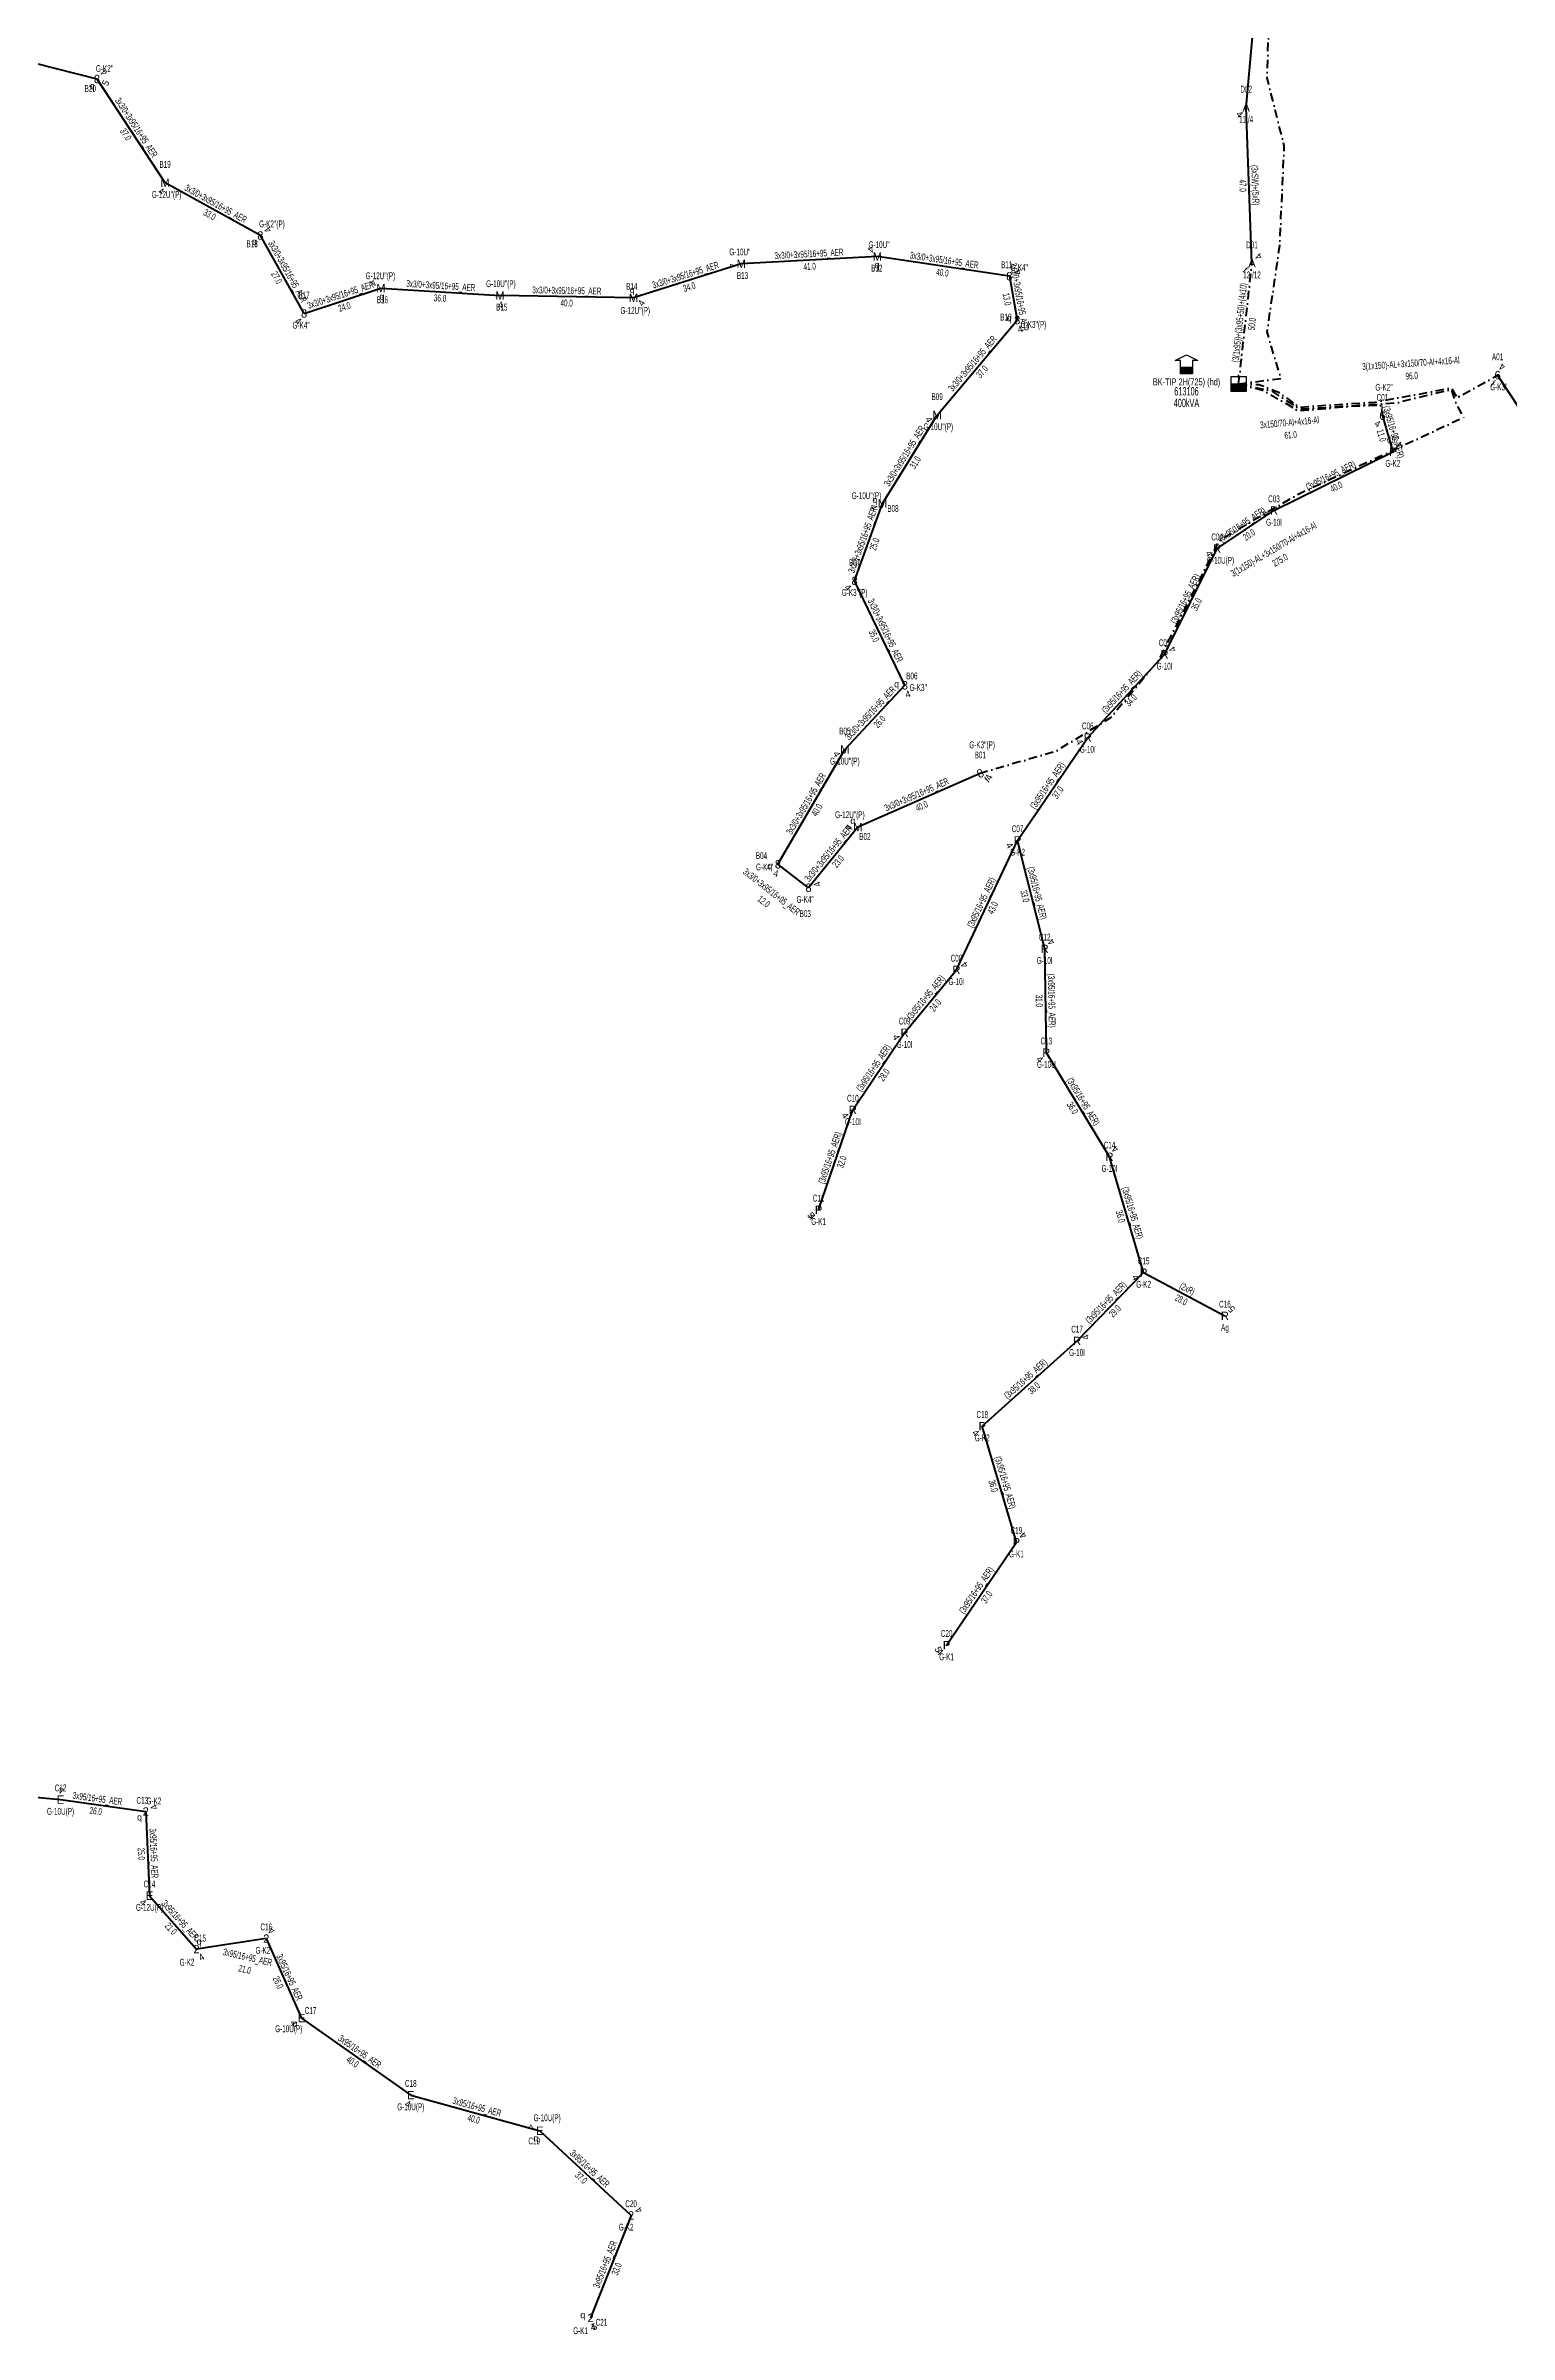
# Model space of a CAD drawing. Header units: millimetres. Extents: x 431745 to 436691, y 4033035 to 4040054.
# Drawn here: x 433399 to 433836, y 4034062 to 4034746 of the extents above; entities that cross this region are included whole.
import ezdxf
from ezdxf.enums import TextEntityAlignment as Align

# ---------------------------------------------------------------- set-up
doc = ezdxf.new("R2010")
doc.units = ezdxf.units.MM
doc.linetypes.add('DASHDOT', pattern=[5, 2.5, -1.25, 0, -1.25])
doc.linetypes.add('DASHED2', pattern=[0])
for name, color, linetype, lineweight in [('DIREK_AG_MEVCUT', 120, 'Continuous', 25), ('DIREK_AG_YENI', 108, 'Continuous', 25), ('DIREK_OG_MEVCUT', 16, 'Continuous', 25), ('DIREK_OG_YENI', 10, 'Continuous', 25), ('HAT_AG_HAVAI_MEVCUT', 126, 'Continuous', 50), ('HAT_AG_HAVAI_YENI', 3, 'Continuous', 50), ('HAT_AG_YERALTI_YENI', 3, 'DASHDOT', 50), ('HAT_OG_HAVAI_MEVCUT', 48, 'Continuous', 70), ('HAT_OG_HAVAI_YENI', 1, 'Continuous', 70), ('HAT_OG_YERALTI_MEVCUT', 48, 'DASHDOT', 70), ('HAT_OG_YERALTI_YENI', 1, 'DASHDOT', 70), ('TRAFO_ILERDE', 5, 'DASHED2', 30), ('TRAFO_MEVCUT', 5, 'Continuous', 30)]:
    doc.layers.add(name, color=color, linetype=linetype, lineweight=lineweight)
doc.styles.add('Direk', font='B_CAD')
doc.styles.get("Standard").update_dxf_attribs({"font": 'Arial'})

# ---------------------------------------------------------------- blocks, each defined once
blk = doc.blocks.new('MEV_BINA_KARE_GUC')
at = {"layer": 'TRAFO_ILERDE'}
blk.add_hatch(color=256, dxfattribs=at).paths.add_polyline_path([(-2.25, 0), (-2.25, -2.25), (2.25, -2.25), (2.25, 0)])
blk.add_line((-2.25, 0), (2.25, 0), dxfattribs=at)
at = {"layer": 'TRAFO_MEVCUT', "linetype": 'Continuous'}
for p, q in [((-2.25, -2.25), (-2.25, 2.25)), ((-2.25, 2.25), (2.25, 2.25)), ((0, 1.8), (0, 2.7)), ((2.25, 2.25), (2.25, -2.25)), ((2.25, -2.25), (-2.25, -2.25))]:
    blk.add_line(p, q, dxfattribs=at)
blk = doc.blocks.new('MEV_BETKOSK_GUC')
at = {"layer": 'TRAFO_ILERDE'}
blk.add_hatch(color=256, dxfattribs=at).paths.add_polyline_path([(-1.8, 0), (-1.8, -2), (1.8, -2), (1.8, 0)])
blk.add_line((-1.8, 0), (1.8, 0), dxfattribs=at)
at = {"layer": 'TRAFO_MEVCUT', "linetype": 'Continuous'}
for p, q in [((-3.4, 2), (0, 3.6)), ((-1.8, 2), (-3.4, 2)), ((-1.8, -2), (-1.8, 2)), ((0, 3.6), (3.4, 2)), ((3.4, 2), (1.8, 2)), ((1.8, 2), (1.8, -2)), ((1.8, -2), (-1.8, -2))]:
    blk.add_line(p, q, dxfattribs=at)

msp = doc.modelspace()

# ---------------------------------------------------------------- linework, layer by layer
at = {"layer": 'HAT_AG_HAVAI_MEVCUT'}
for p, q in [((433798.464, 4034635.711), (433801.582418, 4034624.951484)), ((433766.039113, 4034607.34709), (433801.582418, 4034624.951484)), ((433749.043, 4034595.954), (433766.039113, 4034607.34709)), ((433733.314436, 4034564.295126), (433749.043, 4034595.954)), ((433710.360079, 4034539.42705), (433733.314436, 4034564.295126)), ((433689.356629, 4034508.659374), (433710.360079, 4034539.42705)), ((433671.08616, 4034469.930197), (433689.356629, 4034508.659374)), ((433697.463789, 4034476.248304), (433689.356629, 4034508.659374)), ((433697.96836, 4034445.166384), (433697.463789, 4034476.248304)), ((433655.578555, 4034451.121808), (433671.08616, 4034469.930197)), ((433640.112135, 4034428.03114), (433655.578555, 4034451.121808)), ((433716.857056, 4034414.036482), (433697.96836, 4034445.166384)), ((433629.865674, 4034398.1541), (433640.112135, 4034428.03114)), ((433727.060127, 4034379.374132), (433716.857056, 4034414.036482)), ((433707.14798, 4034358.96204), (433727.060127, 4034379.374132)), ((433727.060127, 4034379.374132), (433751.37315, 4034366.431457)), ((433678.817053, 4034333.429194), (433707.14798, 4034358.96204)), ((433689.004284, 4034298.73083), (433678.817053, 4034333.429194)), ((433668.146818, 4034267.936581), (433689.004284, 4034298.73083))]:
    msp.add_line(p, q, dxfattribs=at)
at = {"layer": 'HAT_AG_HAVAI_YENI'}
for p, q in [((433373.994, 4034224.541), (433403.179076, 4034221.732674)), ((433403.179076, 4034221.732674), (433428.666, 4034218.171)), ((433428.666, 4034218.171), (433429.790449, 4034192.992271)), ((433429.790449, 4034192.992271), (433443.826166, 4034176.985094)), ((433464.708631, 4034180.142884), (433443.826166, 4034176.985094)), ((433464.708631, 4034180.142884), (433475.268217, 4034156.37967)), ((433475.268217, 4034156.37967), (433507.921792, 4034133.331739)), ((433507.921792, 4034133.331739), (433546.525357, 4034122.674255)), ((433546.525357, 4034122.674255), (433573.79, 4034097.337)), ((433573.79, 4034097.337), (433561.681, 4034066.66))]:
    msp.add_line(p, q, dxfattribs=at)
at = {"layer": 'HAT_AG_YERALTI_YENI', "flags": 128}
msp.add_lwpolyline([(433755.461, 4034645.203), (433762.557916, 4034643.393464), (433769.722736, 4034639.314223), (433773.2267, 4034637.170007), (433788.798545, 4034638.533436), (433797.867968, 4034638.938109), (433798.464, 4034635.711)], dxfattribs=at)
at = {"layer": 'HAT_OG_HAVAI_MEVCUT'}
for p, q in [((433757.72, 4034727.88), (433761.86, 4034774.76)), ((433759.46, 4034681.33), (433757.72, 4034727.88))]:
    msp.add_line(p, q, dxfattribs=at)
at = {"layer": 'HAT_OG_HAVAI_YENI'}
for p, q in [((433414.111963, 4034736.42137), (433376.307125, 4034746.038441)), ((433434.451, 4034705.382), (433414.111963, 4034736.42137)), ((433462.949, 4034689.607), (433434.451, 4034705.382)), ((433476.002, 4034666.284), (433462.949, 4034689.607)), ((433606.736774, 4034681.145652), (433574.501, 4034670.929)), ((433647.435, 4034683.348), (433606.736774, 4034681.145652)), ((433686.901, 4034677.461), (433647.435, 4034683.348)), ((433476.002, 4034666.284), (433498.988, 4034673.855)), ((433498.988, 4034673.855), (433534.599, 4034671.658)), ((433686.901, 4034677.461), (433689.250284, 4034664.301373)), ((433574.501, 4034670.929), (433534.599, 4034671.658)), ((433665.321, 4034635.919), (433689.250284, 4034664.301373)), ((433849.468, 4034622.586), (433832.906, 4034647.836)), ((433648.952254, 4034609.485184), (433665.321, 4034635.919)), ((433640.641119, 4034586.318614), (433648.952254, 4034609.485184)), ((433655.656655, 4034555.062294), (433640.641119, 4034586.318614)), ((433637.722772, 4034535.878335), (433655.656655, 4034555.062294)), ((433617.723, 4034501.522), (433637.722772, 4034535.878335)), ((433678.214863, 4034528.727262), (433641.603, 4034512.62)), ((433641.603, 4034512.62), (433626.86, 4034494.51)), ((433626.86, 4034494.51), (433617.723, 4034501.522))]:
    msp.add_line(p, q, dxfattribs=at)
at = {"layer": 'HAT_OG_YERALTI_MEVCUT', "flags": 128}
msp.add_lwpolyline([(433755.461, 4034645.203), (433759.46, 4034681.33)], dxfattribs=at)
at = {"layer": 'HAT_OG_YERALTI_YENI', "flags": 128}
for points in [[(433755.461, 4034645.203), (433768.080745, 4034646.883495), (433763.968908, 4034660.760944), (433767.758279, 4034686.609556), (433768.435551, 4034701.491837), (433769.112823, 4034716.374118), (433763.971204, 4034736.775502), (433765.256153, 4034776.608921), (433765.250549, 4034795.082072), (433752.401059, 4034805.875644), (433745.719324, 4034811.01544), (433730.299936, 4034812.300389), (433696.248787, 4034805.618654), (433669.295918, 4034798.55346), (433645.395867, 4034799.452924), (433583.770982, 4034813.064944), (433574.668303, 4034816.650714), (433552.952665, 4034834.383011), (433517.359578, 4034866.121251), (433498.348139, 4034884.227891), (433475.263487, 4034890.132039), (433430.418767, 4034894.243876), (433418.871579, 4034897.446795), (433375.863201, 4034932.796951), (433378.264432, 4034936.54287), (433413.877273, 4034913.3493), (433413.353, 4034913.743)], [(433755.461, 4034645.203), (433764.996643, 4034643.264874), (433773.793601, 4034637.729709), (433789.659259, 4034638.705159), (433802.760241, 4034639.582457), (433818.996845, 4034643.618273), (433820.517495, 4034639.231784), (433822.746653, 4034635.14259), (433772.634401, 4034611.858558), (433749.531233, 4034598.258851), (433744.893251, 4034588.906855), (433731.450045, 4034562.462613), (433717.164248, 4034545.292975), (433700.817263, 4034535.33272), (433678.214863, 4034528.727262)], [(433755.461, 4034645.203), (433761.543216, 4034645.052713), (433767.168579, 4034642.868106), (433773.558553, 4034638.280432), (433796.278464, 4034639.809656), (433814.028394, 4034643.031951), (433818.998374, 4034644.06964), (433820.746059, 4034641.065805), (433832.906, 4034647.836)]]:
    msp.add_lwpolyline(points, dxfattribs=at)

# ---------------------------------------------------------------- block references
at = {"layer": 'TRAFO_MEVCUT'}
for name, p in [('MEV_BETKOSK_GUC', (433739.875142, 4034650.271778)), ('MEV_BINA_KARE_GUC', (433755.461, 4034645.203))]:
    msp.add_blockref(name, p, dxfattribs=at)

# ---------------------------------------------------------------- texts
at = {"layer": 'DIREK_AG_MEVCUT', "width": 0.53}
for s, p in [('C02', (433801.582418, 4034628.451484)), ('G-K2', (433801.582418, 4034621.451484)), ('C03', (433766.039113, 4034610.84709)), ('G-10I', (433766.039113, 4034603.84709)), ('C04', (433749.043, 4034599.454)), ('G-10U(P)', (433750.054715, 4034592.454)), ('C05', (433733.314436, 4034567.795126)), ('G-10I', (433733.314436, 4034560.795126)), ('C06', (433710.360079, 4034542.92705)), ('G-10I', (433710.360079, 4034535.92705)), ('C07', (433689.356629, 4034512.159374)), ('G-K2', (433689.356629, 4034505.159374)), ('C12', (433697.463789, 4034479.748304)), ('C08', (433671.08616, 4034473.430197)), ('G-10I', (433697.463789, 4034472.748304)), ('G-10I', (433671.08616, 4034466.430197)), ('C09', (433655.578555, 4034454.621808)), ('G-10I', (433655.578555, 4034447.621808)), ('C13', (433697.96836, 4034448.666384)), ('G-10U', (433697.96836, 4034441.666384)), ('C10', (433640.112135, 4034431.53114)), ('G-10I', (433640.112135, 4034424.53114)), ('C14', (433716.857056, 4034417.536482)), ('G-10I', (433716.857056, 4034410.536482)), ('C11', (433629.865674, 4034401.6541)), ('G-K1', (433629.865674, 4034394.6541)), ('C15', (433727.060127, 4034382.874132)), ('G-K2', (433727.060127, 4034375.874132)), ('C16', (433751.37315, 4034369.931457)), ('Ag', (433751.37315, 4034362.931457)), ('C17', (433707.14798, 4034362.46204)), ('G-10I', (433707.14798, 4034355.46204)), ('C18', (433678.817053, 4034336.929194)), ('G-K2', (433678.817053, 4034329.929194)), ('C19', (433689.004284, 4034302.23083)), ('G-K1', (433689.004284, 4034295.23083)), ('C20', (433668.146818, 4034271.436581)), ('G-K1', (433668.146818, 4034264.436581))]:
    msp.add_text(s, height=2.05, dxfattribs=at).set_placement(p, align=Align.MIDDLE_CENTER)
at = {"layer": 'DIREK_AG_MEVCUT', "style": 'Direk'}
for s, p in [('P', (433801.582418, 4034624.951484)), ('R', (433766.039113, 4034607.34709)), ('R', (433749.043, 4034595.954)), ('R', (433733.314436, 4034564.295126)), ('R', (433710.360079, 4034539.42705)), ('P', (433689.356629, 4034508.659374)), ('R', (433697.463789, 4034476.248304)), ('R', (433671.08616, 4034469.930197)), ('R', (433655.578555, 4034451.121808)), ('R', (433697.96836, 4034445.166384)), ('R', (433640.112135, 4034428.03114)), ('R', (433716.857056, 4034414.036482)), ('P', (433629.865674, 4034398.1541)), ('P', (433727.060127, 4034379.374132)), ('R', (433751.37315, 4034366.431457)), ('R', (433707.14798, 4034358.96204)), ('P', (433678.817053, 4034333.429194)), ('P', (433689.004284, 4034298.73083)), ('P', (433668.146818, 4034267.936581))]:
    msp.add_text(s, height=2.5, dxfattribs=at).set_placement(p, align=Align.MIDDLE_CENTER)
at = {"layer": 'DIREK_AG_MEVCUT', "color": 32, "style": 'Direk'}
for s, rotation, p in [('4', 495.000001, (433803.562317, 4034626.931383)), ('4', 286.917667, (433763.360286, 4034606.532298)), ('4', 301.790592, (433746.663058, 4034594.478915)), ('4', 481.790592, (433735.694378, 4034565.770212)), ('4', 297.840368, (433707.884173, 4034538.119423)), ('4', 302.372216, (433686.991784, 4034507.160205)), ('4', 495.465018, (433699.427554, 4034478.244206)), ('4', 482.372216, (433673.451006, 4034471.429365)), ('4', 298.092665, (433653.108431, 4034449.803291)), ('4', 315.465018, (433696.004596, 4034443.170481)), ('4', 305.535187, (433637.833611, 4034426.403772)), ('4', 503.201056, (433718.534281, 4034416.278561)), ('5', 305.535187, (433627.587149, 4034396.526733)), ('4', 315.000001, (433627.885775, 4034396.174201)), ('4', 301.056218, (433724.661475, 4034377.929672)), ('5', 495.000001, (433753.353049, 4034368.411356)), ('4', 472.855163, (433709.728151, 4034360.049569)), ('4', 315.000001, (433676.837154, 4034331.449295)), ('4', 495.000001, (433690.984183, 4034300.710729)), ('5', 297.944776, (433665.673299, 4034266.624444)), ('4', 315.000001, (433666.166919, 4034265.956682))]:
    msp.add_text(s, height=2, rotation=rotation, dxfattribs=at).set_placement(p, align=Align.MIDDLE_CENTER)
at = {"layer": 'DIREK_AG_YENI', "width": 0.53}
for s, p in [('C12', (433403.179076, 4034225.232674)), ('C13', (433427.623867, 4034221.512251)), ('G-K2', (433431.114094, 4034221.330298)), ('G-10U(P)', (433403.179076, 4034218.232674)), ('C14', (433429.790449, 4034196.492271)), ('G-12U(P)', (433429.790449, 4034189.492271)), ('C15', (433444.955236, 4034180.297978)), ('C16', (433464.708631, 4034183.642884)), ('G-K2', (433441.018935, 4034173.078115)), ('G-K2', (433463.696916, 4034176.642884)), ('C17', (433477.95618, 4034158.621288)), ('G-10U(P)', (433471.432693, 4034153.181048)), ('C18', (433507.921792, 4034136.831739)), ('G-10U(P)', (433507.921792, 4034129.831739)), ('G-10U(P)', (433548.693279, 4034126.558453)), ('C19', (433544.819576, 4034119.618063)), ('C20', (433573.79, 4034100.837)), ('G-K2', (433572.314314, 4034093.837)), ('G-K1', (433558.703521, 4034062.855136)), ('C21', (433564.936581, 4034065.375012))]:
    msp.add_text(s, height=2.05, dxfattribs=at).set_placement(p, align=Align.MIDDLE_CENTER)
at = {"layer": 'DIREK_AG_YENI', "style": 'Direk'}
for s, p in [('E', (433403.179076, 4034221.732674)), ('2', (433428.666, 4034218.171)), ('E', (433429.790449, 4034192.992271)), ('2', (433464.708631, 4034180.142884)), ('2', (433443.826166, 4034176.985094)), ('E', (433475.268217, 4034156.37967)), ('E', (433507.921792, 4034133.331739)), ('E', (433546.525357, 4034122.674255)), ('2', (433573.79, 4034097.337)), ('2', (433561.681, 4034066.66))]:
    msp.add_text(s, height=2.5, dxfattribs=at).set_placement(p, align=Align.MIDDLE_CENTER)
at = {"layer": 'DIREK_AG_YENI', "color": 32, "style": 'Direk'}
for s, rotation, p in [('4', 536.022357, (433403.373304, 4034224.525929)), ('4', 477.392739, (433431.152046, 4034219.459244)), ('4', 316.278529, (433427.85522, 4034190.968688)), ('4', 506.979391, (433466.234465, 4034182.490612)), ('4', 391.450537, (433445.287101, 4034174.59644)), ('4', 301.892543, (433472.890904, 4034154.900352)), ('4', 342.392172, (433507.074792, 4034130.662921)), ('4', 247.699452, (433543.934779, 4034123.736757)), ('4', 484.22979, (433576.105007, 4034098.912037)), ('4', 375.207949, (433562.415505, 4034063.958056)), ('5', 23.460134, (433562.79571, 4034064.091456))]:
    msp.add_text(s, height=2, rotation=rotation, dxfattribs=at).set_placement(p, align=Align.MIDDLE_CENTER)
at = {"layer": 'DIREK_AG_YENI', "color": 4, "style": 'Direk'}
for p in [(433426.819877, 4034216.485227), (433444.632645, 4034179.35144), (433473.348243, 4034154.778514), (433545.306942, 4034120.491261), (433559.355585, 4034067.577849)]:
    msp.add_text('q', height=2, dxfattribs=at).set_placement(p, align=Align.MIDDLE_CENTER)
at = {"layer": 'DIREK_OG_MEVCUT', "linetype": 'ByBlock', "width": 0.53}
for s, p in [('D02', (433757.72, 4034733.38)), ('11 /4', (433757.72, 4034724.38)), ('D01', (433759.46, 4034686.83)), ('12 /12', (433759.46, 4034677.83)), ("G-K2''", (433798.942841, 4034644.205668)), ('C01', (433798.464, 4034641.211))]:
    msp.add_text(s, height=2.05, dxfattribs=at).set_placement(p, align=Align.MIDDLE_CENTER)
at = {"layer": 'DIREK_OG_MEVCUT', "linetype": 'ByBlock', "style": 'Direk'}
for s, p in [('A', (433757.72, 4034727.88)), ('A', (433759.46, 4034681.33)), ('6', (433798.464, 4034635.711))]:
    msp.add_text(s, height=2.5, dxfattribs=at).set_placement(p, align=Align.MIDDLE_CENTER)
at = {"layer": 'DIREK_OG_MEVCUT', "color": 32, "style": 'Direk'}
for s, rotation, p in [('4', 315.000001, (433755.740101, 4034725.900101)), ('f', 675.000001, (433757.480101, 4034679.350101)), ('4', 495.000001, (433761.439899, 4034683.309899)), ('4', 511.630852, (433834.236421, 4034650.299733)), ('f', 690.88152, (433831.543472, 4034645.389877)), ('f', 542.339034, (433798.349725, 4034638.508667)), ('4', 328.313727, (433796.99325, 4034633.328376))]:
    msp.add_text(s, height=2, rotation=rotation, dxfattribs=at).set_placement(p, align=Align.MIDDLE_CENTER)
at = {"layer": 'DIREK_OG_MEVCUT', "width": 0.53}
for s, p in [('A01', (433832.906, 4034653.336)), ("G-K3''", (433833.279161, 4034644.336))]:
    msp.add_text(s, height=2.05, dxfattribs=at).set_placement(p, align=Align.MIDDLE_CENTER)
at = {"layer": 'DIREK_OG_MEVCUT', "style": 'Direk'}
msp.add_text('6', height=2.5, dxfattribs=at).set_placement((433832.906, 4034647.836), align=Align.MIDDLE_CENTER)
at = {"layer": 'DIREK_OG_YENI', "width": 0.53}
for s, p in [("G-K2''", (433416.343512, 4034739.547773)), ('B20', (433412.078593, 4034733.572615)), ('B19', (433434.451, 4034710.882)), ("G-12U''(P)", (433434.914971, 4034701.882)), ("G-K2''(P)", (433466.402482, 4034693.084944)), ('B18', (433460.482876, 4034687.123407)), ("G-10U''", (433606.341013, 4034684.693675)), ("G-10U''", (433647.93883, 4034686.889616)), ("G-12U''(P)", (433498.844832, 4034677.5786)), ('B13', (433607.124772, 4034677.667225)), ('B12', (433647.27052, 4034679.851867)), ('B11', (433686.110247, 4034680.870503)), ("G-K4''", (433689.878809, 4034680.027894)), ('B17', (433476.002, 4034671.784)), ("G-10U''(P)", (433534.86249, 4034675.205474)), ('B14', (433573.997629, 4034674.392613)), ('B16', (433499.435821, 4034670.383767)), ('B15', (433535.123506, 4034668.197524)), ("G-12U''(P)", (433575.045507, 4034667.182337)), ('B10', (433685.86963, 4034665.207561)), ("G-K4''", (433475.136717, 4034662.784)), ("G-K3''(P)", (433694.130231, 4034662.993297)), ('B09', (433665.321, 4034641.419)), ("G-10U''(P)", (433665.65821, 4034632.419)), ("G-10U''(P)", (433644.186516, 4034611.784088)), ('B08', (433652.10465, 4034607.964527)), ('B07', (433640.641119, 4034591.818614)), ("G-K3''(P)", (433640.641119, 4034582.818614)), ('B06', (433657.753173, 4034557.864901)), ("G-K3''", (433659.683042, 4034554.406048)), ('B05', (433637.722772, 4034541.378335)), ("G-K3''(P)", (433678.760413, 4034537.271336)), ('B01', (433678.214863, 4034534.227262)), ("G-10U''(P)", (433637.722772, 4034532.378335)), ("G-12U''(P)", (433639.215786, 4034516.362861)), ('B02', (433643.723907, 4034509.835803)), ('B04', (433612.78781, 4034504.113234)), ("G-K4''", (433613.729587, 4034500.708864)), ("G-K4''", (433625.848285, 4034491.01)), ('B03', (433625.881728, 4034486.765707))]:
    msp.add_text(s, height=2.05, dxfattribs=at).set_placement(p, align=Align.MIDDLE_CENTER)
at = {"layer": 'DIREK_OG_YENI', "color": 4, "style": 'Direk'}
for p in [(433412.659556, 4034734.386545), (433461.187483, 4034687.833005), (433647.317514, 4034680.850762), (433499.307872, 4034671.375548), (433574.141449, 4034673.40301), (433686.835531, 4034664.94865), (433646.700542, 4034610.571368), (433653.189213, 4034555.464452), (433640.088066, 4034514.608712), (433615.273268, 4034501.023187)]:
    msp.add_text('q', height=2, dxfattribs=at).set_placement(p, align=Align.MIDDLE_CENTER)
at = {"layer": 'DIREK_OG_YENI', "style": 'Direk'}
for s, p in [('8', (433414.111963, 4034736.42137)), ('M', (433434.451, 4034705.382)), ('8', (433462.949, 4034689.607)), ('M', (433606.736774, 4034681.145652)), ('M', (433647.435, 4034683.348)), ('8', (433686.901, 4034677.461)), ('M', (433498.988, 4034673.855)), ('M', (433534.599, 4034671.658)), ('M', (433574.501, 4034670.929)), ('8', (433476.002, 4034666.284)), ('8', (433689.250284, 4034664.301373)), ('M', (433665.321, 4034635.919)), ('M', (433648.952254, 4034609.485184)), ('8', (433640.641119, 4034586.318614)), ('8', (433655.656655, 4034555.062294)), ('M', (433637.722772, 4034535.878335)), ('M', (433641.603, 4034512.62)), ('8', (433617.723, 4034501.522)), ('8', (433626.86, 4034494.51))]:
    msp.add_text(s, height=2.5, dxfattribs=at).set_placement(p, align=Align.MIDDLE_CENTER)
at = {"layer": 'DIREK_OG_YENI', "color": 32, "style": 'Direk'}
for s, rotation, p in [('4', 493.858577, (433416.130909, 4034738.361436)), ('5', 65.104557, (433416.65178, 4034735.242672)), ('4', 335.393371, (433433.285119, 4034702.836274)), ('4', 487.218148, (433465.178747, 4034691.300584)), ('4', 222.500458, (433645.543331, 4034685.412361)), ('4', 281.97497, (433603.997707, 4034680.564696)), ('4', 475.441761, (433689.429463, 4034678.663862)), ('4', 235.216216, (433496.68833, 4034675.452347)), ('4', 362.544193, (433534.723292, 4034668.86076)), ('4', 417.92711, (433576.873645, 4034669.442206)), ('4', 322.673831, (433474.304215, 4034664.057449)), ('4', 377.430092, (433690.089002, 4034661.62994)), ('4', 299.116379, (433662.874827, 4034634.556562)), ('4', 292.256237, (433646.360856, 4034608.424686)), ('4', 315.000001, (433638.66122, 4034584.338715)), ('4', 378.835945, (433656.560661, 4034552.412242)), ('4', 299.897568, (433635.295402, 4034534.482673)), ('4', 425.018857, (433680.752914, 4034527.544766)), ('f', 405.000001, (433680.194762, 4034526.747363)), ('4', 269.075281, (433638.803365, 4034512.665188)), ('4', 347.002755, (433617.093268, 4034498.793734)), ('4', 471.826036, (433629.459288, 4034495.551011))]:
    msp.add_text(s, height=2, rotation=rotation, dxfattribs=at).set_placement(p, align=Align.MIDDLE_CENTER)
at = {"layer": 'DIREK_OG_YENI', "style": 'Direk'}
msp.add_text('8', height=2.5, rotation=23.64902, dxfattribs=at).set_placement((433678.214863, 4034528.727262), align=Align.MIDDLE_CENTER)
at = {"layer": 'HAT_AG_HAVAI_MEVCUT', "lineweight": 30, "width": 0.53}
for s, rotation, p in [('11.0', 286.163111, (433799.206807, 4034630.094625)), ('40.0', 26.348949, (433784.188027, 4034615.387595)), ('20.0', 33.835331, (433758.014343, 4034600.9445)), ('35.0', 63.581181, (433741.939949, 4034579.746373)), ('34.0', 47.291594, (433722.46185, 4034551.284561)), ('37.0', 55.680733, (433700.560377, 4034523.563979)), ('43.0', 64.74443, (433680.990146, 4034488.932127)), ('33.0', 284.043552, (433692.585614, 4034492.247578)), ('24.0', 50.494257, (433663.988184, 4034459.98527)), ('31.0', 270.930034, (433696.866187, 4034460.693547)), ('28.0', 56.185328, (433648.551561, 4034439.103442)), ('36.0', 301.248127, (433706.686019, 4034429.160499)), ('32.0', 71.070371, (433635.792935, 4034412.816875)), ('36.0', 286.402109, (433721.143184, 4034396.465287)), ('28.0', 331.972061, (433738.817222, 4034372.152484)), ('29.0', 45.710324, (433717.712499, 4034368.574543)), ('38.0', 42.026309, (433693.551567, 4034345.564205)), ('36.0', 286.361921, (433683.095092, 4034315.840564)), ('37.0', 55.88955, (433679.279315, 4034282.857034))]:
    msp.add_text(s, height=2.05, rotation=rotation, dxfattribs=at).set_placement(p, align=Align.TOP_CENTER)
for s, rotation, p in [('(3x95/16+95_AER)', 286.163111, (433800.839611, 4034630.567859)), ('(3x95/16+95_AER)', 26.348949, (433783.433504, 4034616.910978)), ('(3x95/16+95_AER)', 33.835331, (433757.06777, 4034602.35659)), ('(3x95/16+95_AER)', 63.581181, (433740.417487, 4034580.502753)), ('(3x95/16+95_AER)', 47.291594, (433721.212665, 4034552.437616)), ('(3x95/16+95_AER)', 55.680733, (433699.156332, 4034524.522445)), ('(3x95/16+95_AER)', 64.74443, (433679.452643, 4034489.657443)), ('(3x95/16+95_AER)', 284.043552, (433694.234804, 4034492.660099)), ('(3x95/16+95_AER)', 50.494257, (433662.676531, 4034461.066735)), ('(3x95/16+95_AER)', 270.930034, (433698.565963, 4034460.72114)), ('(3x95/16+95_AER)', 56.185328, (433647.139129, 4034440.049506)), ('(3x95/16+95_AER)', 301.248127, (433708.139398, 4034430.042366)), ('(3x95/16+95_AER)', 71.070371, (433634.184875, 4034413.368366)), ('(3x95/16+95_AER)', 286.402109, (433722.774, 4034396.945328)), ('(3x95/16+95_AER)', 45.710324, (433716.495608, 4034369.76163)), ('(2xR)', 331.972061, (433739.616055, 4034373.653105)), ('(3x95/16+95_AER)', 42.026309, (433692.413465, 4034346.827029)), ('(3x95/16+95_AER)', 286.361921, (433684.726245, 4034316.31946)), ('(3x95/16+95_AER)', 55.88955, (433677.871786, 4034283.810377))]:
    msp.add_text(s, height=2.05, rotation=rotation, dxfattribs=at).set_placement(p, align=Align.CENTER)
at = {"layer": 'HAT_AG_HAVAI_YENI', "lineweight": 30, "width": 0.53}
for rotation, p in [(352.244783, (433414.093668, 4034221.013734, 216714.333167)), (272.55627, (433430.077546, 4034205.619687, 216714.895225)), (312.228622, (433438.220226, 4034184.96956)), (347.131529, (433458.87965, 4034173.594739)), (294.868268, (433470.73928, 4034168.171838)), (324.784342, (433492.085162, 4034145.550144)), (344.566495, (433527.449776, 4034128.822346)), (317.098319, (433560.736135, 4034110.628382)), (428.460689, (433566.944801, 4034082.310654))]:
    msp.add_text('3x95/16+95_AER', height=2.05, rotation=rotation, dxfattribs=at).set_placement(p, align=Align.CENTER)
for s, rotation, p in [('26.0', 352.244783, (433413.864268, 4034219.329282, 216714.333167)), ('25.0', 272.55627, (433428.379237, 4034205.543867, 216714.895225)), ('21.0', 312.228622, (433436.961429, 4034183.827006)), ('21.0', 347.131529, (433458.501036, 4034171.937437)), ('26.0', 294.868268, (433469.196909, 4034167.456932)), ('40.0', 324.784342, (433491.104847, 4034144.161266)), ('40.0', 344.566495, (433526.997373, 4034127.183648)), ('37.0', 317.098319, (433559.578873, 4034109.383093)), ('33.0', 428.460689, (433568.526083, 4034081.686517))]:
    msp.add_text(s, height=2.05, rotation=rotation, dxfattribs=at).set_placement(p, align=Align.TOP_CENTER)
at = {"layer": 'HAT_AG_YERALTI_YENI', "lineweight": 30, "width": 0.53}
msp.add_text('3x150/70-Al+4x16-Al', height=2.05, rotation=5.003906, dxfattribs=at).set_placement((433770.774374, 4034632.688401), align=Align.CENTER)
msp.add_text('61.0', height=2.05, rotation=5.003906, dxfattribs=at).set_placement((433770.922654, 4034630.99488), align=Align.TOP_CENTER)
at = {"layer": 'HAT_OG_HAVAI_MEVCUT', "lineweight": 30, "width": 0.53}
msp.add_text('(3xSW)+(5xR)', height=2.05, rotation=272.140672, dxfattribs=at).set_placement((433759.439407, 4034704.63675), align=Align.CENTER)
msp.add_text('47.0', height=2.05, rotation=272.140672, dxfattribs=at).set_placement((433757.740593, 4034704.57325), align=Align.TOP_CENTER)
at = {"layer": 'HAT_OG_HAVAI_YENI', "lineweight": 30, "width": 0.53}
for rotation, p in [(303.235983, (433424.992645, 4034721.367559, 216707.055982)), (331.033814, (433449.11207, 4034698.238302, 216717.225706)), (299.233004, (433470.21746, 4034678.360741, 216731.474715)), (363.09709, (433627.039826, 4034683.095436, 216803.368387)), (377.585243, (433590.362081, 4034676.847604, 216787.2505)), (351.515765, (433667.293198, 4034681.244824, 216823.717363)), (280.122876, (433688.912338, 4034671.030357, 216844.625142)), (18.232564, (433487.229249, 4034670.876857, 216749.494092)), (356.469585, (433516.846071, 4034673.60534)), (358.95271, (433554.565673, 4034672.143574, 216767.299637)), (49.866216, (433676.635853, 4034650.657868, 216844.625142)), (58.232132, (433656.414038, 4034623.149393, 216832.660571)), (70.264272, (433643.996615, 4034598.188929, 216824.476127)), (295.659629, (433648.915062, 4034571.058524, 216820.320559)), (46.92891, (433646.068782, 4034546.050784, 216827.828327)), (59.795133, (433626.988289, 4034519.127797, 216818.861386)), (383.747513, (433659.566874, 4034521.451545, 216820.801743)), (410.850347, (433633.572569, 4034504.10153, 216813.43)), (321.79799, (433615.174569, 4034492.518447, 216808.843847))]:
    msp.add_text('3x3/0+3x95/16+95_AER', height=2.05, rotation=rotation, dxfattribs=at).set_placement(p, align=Align.CENTER)
for s, rotation, p in [('37.0', 303.235983, (433423.57073, 4034720.435808, 216707.055982)), ('33.0', 331.033814, (433448.288772, 4034696.750962, 216717.225706)), ('27.0', 299.233004, (433468.73397, 4034677.530525, 216731.474715)), ('41.0', 363.09709, (433627.131674, 4034681.397919, 216803.368387)), ('40.0', 351.515765, (433667.042384, 4034679.563428, 216823.717363)), ('36.0', 356.469585, (433516.741387, 4034671.908566)), ('34.0', 377.585243, (433590.875693, 4034675.227048, 216787.2505)), ('13.0', 280.122876, (433687.238802, 4034670.731566, 216844.625142)), ('24.0', 18.232564, (433487.761136, 4034669.262207, 216749.494092)), ('40.0', 358.95271, (433554.534601, 4034670.443858, 216767.299637)), ('37.0', 49.866216, (433677.935573, 4034649.562091, 216844.625142)), ('31.0', 58.232132, (433657.859358, 4034622.254378, 216832.660571)), ('25.0', 70.264272, (433645.596757, 4034597.614869, 216824.476127)), ('35.0', 295.659629, (433647.382712, 4034570.322383, 216820.320559)), ('26.0', 46.92891, (433647.310644, 4034544.889845, 216827.828327)), ('40.0', 59.795133, (433628.457483, 4034518.272538, 216818.861386)), ('40.0', 383.747513, (433660.251476, 4034519.895485, 216820.801743)), ('23.0', 410.850347, (433634.890918, 4034503.028238, 216813.43)), ('12.0', 321.79799, (433614.123228, 4034491.182527, 216808.843847))]:
    msp.add_text(s, height=2.05, rotation=rotation, dxfattribs=at).set_placement(p, align=Align.TOP_CENTER)
at = {"layer": 'HAT_OG_YERALTI_MEVCUT', "lineweight": 30, "width": 0.53}
msp.add_text('(3(1x95))+(3x95+50)+(4x10)', height=2.05, rotation=84.034704, dxfattribs=at).set_placement((433756.73327, 4034663.413758), align=Align.CENTER)
msp.add_text('50.0', height=2.05, rotation=84.034704, dxfattribs=at).set_placement((433758.424065, 4034663.237084), align=Align.TOP_CENTER)
at = {"layer": 'HAT_OG_YERALTI_YENI', "lineweight": 30, "width": 0.53}
for rotation, p in [(3.850639, (433807.035185, 4034650.379238)), (390.483244, (433766.433894, 4034594.869149))]:
    msp.add_text('3(1x150)-AL+3x150/70-Al+4x16-Al', height=2.05, rotation=rotation, dxfattribs=at).set_placement(p, align=Align.CENTER)
for s, rotation, p in [('96.0', 3.850639, (433807.149349, 4034648.683075)), ('275.0', 390.483244, (433767.296281, 4034593.404127))]:
    msp.add_text(s, height=2.05, rotation=rotation, dxfattribs=at).set_placement(p, align=Align.TOP_CENTER)
at = {"layer": 'TRAFO_MEVCUT', "width": 0.6}
for s, height, p in [('BK-TIP 2H(725) (hd)', 2.1, (433739.875142, 4034644.771778)), ('400kVA', 2.5, (433739.875142, 4034638.271778)), ('613106', 2.5, (433739.875142, 4034641.771778))]:
    msp.add_text(s, height=height, dxfattribs=at).set_placement(p, align=Align.CENTER)

doc.saveas('drawing.dxf')
